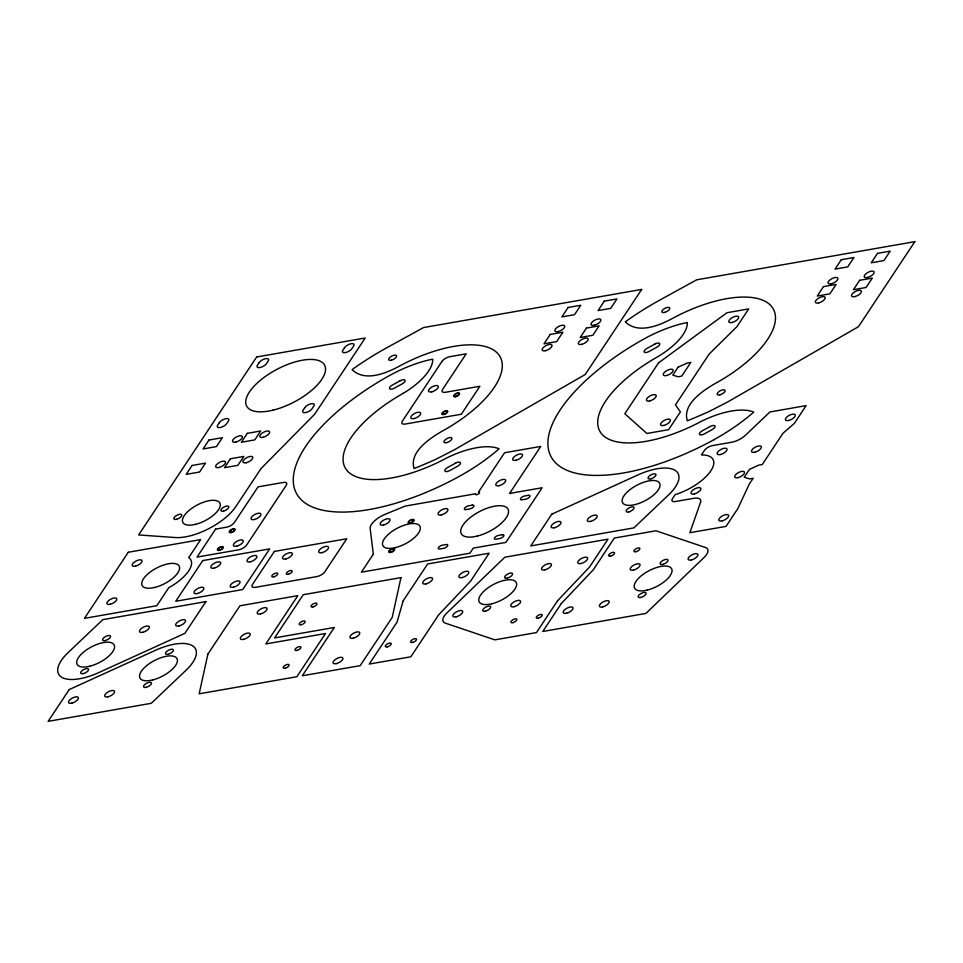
<?xml version="1.0" encoding="UTF-8"?>
<svg xmlns="http://www.w3.org/2000/svg" width="963" height="963" viewBox="0 0 963 963"><rect width="100%" height="100%" fill="white"/><g stroke="black" fill="none" stroke-linecap="round" stroke-linejoin="round"><path stroke-width="1.44" d="M207.912 654.07L199.16 693.805L296.857 676.724L325.518 633.51L265.812 643.946L297.844 595.652L239.943 605.775L207.912 654.07M400.969 577.607L392.218 617.355L360.186 665.65L302.286 675.773L334.317 627.479L274.611 637.915L303.273 594.701L400.969 577.607M403.172 600.828L397.045 622.122L369.226 664.073L410.84 656.79L438.659 614.851L470.582 581.171L489.132 553.207L427.62 563.969L403.172 600.828M700.522 502.349L689.857 532.708L726.042 526.388L737.839 508.584L749.262 484.112L753.15 478.274L749.527 478.9L744.23 477.251L749.455 469.366L758.627 465.177L762.251 464.539L782.979 433.278L794.319 423.431L806.115 405.628L769.931 411.959L745.494 435.216A13.205 5.537 -27.7 0 1 731.736 442.234L712.427 445.616A6.609 2.769 -27.7 0 0 704.471 450.371L701.437 454.945A35.222 14.77 -27.7 0 1 710.826 470.847A35.222 14.77 -27.7 0 1 675.123 494.621L672.439 498.678A6.609 2.769 -27.7 0 0 675.34 501.542L693.866 498.304A13.205 5.537 -27.7 0 1 700.522 502.349M256.652 356.984L138.648 534.934L175.266 537.547A41.83 17.551 -27.7 0 0 235.73 506.719L261.021 468.584L314.636 414.259L365.206 338.001L256.652 356.984M128.284 552.256L84.455 618.354L156.825 605.703L168.754 587.707A34.126 14.313 -27.7 0 0 188.724 557.601L200.653 539.605L128.284 552.256M219.371 422.613L217.686 425.152A5.501 2.311 -27.7 0 0 220.106 427.536A5.501 2.311 -27.7 0 0 226.738 423.564L228.424 421.024A5.501 2.311 -27.7 0 0 226.004 418.64A5.501 2.311 -27.7 0 0 219.371 422.613M259.155 362.606L257.47 365.158A5.501 2.311 -27.7 0 0 259.89 367.541A5.501 2.311 -27.7 0 0 266.522 363.569L268.208 361.029A5.501 2.311 -27.7 0 0 265.788 358.645A5.501 2.311 -27.7 0 0 259.155 362.606M192.094 465.466L186.196 474.374L199.582 472.026L205.492 463.131L192.094 465.466M208.959 440.043L203.061 448.951L216.446 446.603L222.345 437.708L208.959 440.043M69.228 689.568L48.15 721.347L151.275 703.303L185.991 670.296A41.83 17.551 -27.7 0 0 192.66 645.848A41.83 17.551 -27.7 0 0 155.308 650.362L69.228 689.568M230.422 458.773L224.523 467.669L237.909 465.322L243.808 456.426L230.422 458.773M247.286 433.35L241.376 442.246L254.774 439.898L260.672 431.003L247.286 433.35M215.604 529.12L197.054 557.083L238.668 549.813A6.609 2.769 -27.7 0 0 246.624 545.046L286.252 485.304A6.609 2.769 -27.7 0 0 283.351 482.439L258.012 486.869L234.418 522.464A6.609 2.769 -27.7 0 1 226.461 527.218L215.604 529.12M202.736 560.586L175.76 601.261L242.7 589.561L269.676 548.886L202.736 560.586M304.765 407.674L303.08 410.214A5.501 2.311 -27.7 0 0 305.5 412.597A5.501 2.311 -27.7 0 0 312.132 408.637L313.818 406.097A5.501 2.311 -27.7 0 0 311.398 403.702A5.501 2.311 -27.7 0 0 304.765 407.674M344.561 347.679L342.876 350.219A5.501 2.311 -27.7 0 0 345.284 352.602A5.501 2.311 -27.7 0 0 351.916 348.642L353.602 346.09A5.501 2.311 -27.7 0 0 351.182 343.707A5.501 2.311 -27.7 0 0 344.561 347.679M205.926 601.61L184.848 633.389L98.768 672.583A41.83 17.551 -27.7 0 1 61.415 677.097A41.83 17.551 -27.7 0 1 68.084 652.649L102.8 619.642L205.926 601.61M274.383 551.426L252.462 584.481A6.609 2.769 -27.7 0 0 255.364 587.346L316.887 576.584A6.609 2.769 -27.7 0 0 324.832 571.817L346.752 538.774L274.383 551.426M441.957 361.438L402.341 421.18A6.609 2.769 -27.7 0 0 405.242 424.045L461.325 414.234L479.875 386.271L445.496 392.278A6.609 2.769 -27.7 0 1 442.595 389.413L466.2 353.83L449.914 356.671A6.609 2.769 -27.7 0 0 441.957 361.438M373.331 554.182L361.39 572.178L469.944 553.195L473.315 548.103L505.888 542.41L542.133 487.747L509.559 493.453L540.749 446.423L504.564 452.742L478.442 492.153A2.203 0.927 -27.7 0 1 479.405 493.104A2.203 0.927 -27.7 0 1 476.745 494.693A2.203 0.927 -27.7 0 1 475.782 493.742L405.23 506.081L385.188 514.278A16.515 6.922 -27.7 0 0 370.153 528.579L373.331 554.182M550.258 334.414L544.011 343.815L556.674 341.6L562.922 332.199L550.258 334.414M568.11 307.486L561.874 316.887L574.538 314.672L580.773 305.271L568.11 307.486M586.443 328.082L580.195 337.483L592.859 335.268L599.106 325.867L586.443 328.082M604.295 301.154L598.059 310.568L610.723 308.353L616.958 298.939L604.295 301.154M641.659 289.43L585.251 374.487L454.428 449.769L435.89 459.279A256.495 107.579 -27.7 0 1 414.102 468.56A86.369 36.221 -27.7 0 1 413.32 464.022A59.742 25.062 -27.7 0 1 414.066 458.28A43.179 18.116 -27.7 0 1 417.075 451.924A37.894 15.889 -27.7 0 1 429.871 439.14A48.403 20.307 -27.7 0 1 436.083 434.855A62.487 26.218 -27.7 0 1 442.017 431.268A88.777 37.232 -27.7 0 0 483.137 400.885A92.003 38.592 -27.7 0 0 501.952 369.792A94.567 39.664 -27.7 0 0 499.352 355.54A93.315 39.146 -27.7 0 0 471.425 344.826A90.979 38.159 -27.7 0 0 427.981 353.337A89.114 37.376 -27.7 0 0 398.513 366.602A45.899 19.248 -27.7 0 1 388.932 371.164A34.8 14.601 -27.7 0 1 378.567 374.643A35.258 14.782 -27.7 0 1 368.745 375.943A46.645 19.561 -27.7 0 1 362.184 375.209A69.456 29.131 -27.7 0 1 355.949 372.645A101.645 42.637 -27.7 0 1 352.085 369.623A149.554 62.727 -27.7 0 1 386.163 348.1L423.503 327.576L641.659 289.43M551.811 514.158L530.745 545.925L633.871 527.893L668.587 494.886A41.83 17.551 -27.7 0 0 675.244 470.438A41.83 17.551 -27.7 0 0 637.891 474.952L551.811 514.158M658.511 362.895L624.794 413.741L646.895 433.47L668.611 429.679L680.408 411.875L675.46 404.881L709.177 354.035L736.888 326.722L748.684 308.918L726.981 312.722L658.511 362.895M678.024 367.24L672.8 375.113L678.096 376.774L681.72 376.148L690.82 362.413L687.209 363.051L678.024 367.24M557.529 600.804L536.463 632.583L494.85 639.853L445.4 623.157A16.515 6.922 -27.7 0 1 446.808 613.082L504.877 557.192L608.002 539.16L589.464 567.123L557.529 600.804M561.333 603.512L542.795 631.475L645.92 613.431L703.989 557.553A16.515 6.922 -27.7 0 0 705.398 547.478L655.947 530.782L614.334 538.052L593.268 569.831L561.333 603.512M823.449 286.637L817.214 296.038L829.877 293.823L836.113 284.422L823.449 286.637M841.301 259.709L835.065 269.11L847.729 266.895L853.964 257.494L841.301 259.709M859.634 280.305L853.399 289.707L866.062 287.492L872.297 278.09L859.634 280.305M877.486 253.377L871.25 262.791L883.914 260.576L890.149 251.162L877.486 253.377M914.85 241.653L858.454 326.71L727.619 401.992L709.081 411.502A256.483 107.579 -27.7 0 1 687.305 420.795A86.369 36.233 -27.7 0 1 686.523 416.245A59.742 25.062 -27.7 0 1 687.257 410.515A43.179 18.116 -27.7 0 1 690.266 404.147A37.882 15.889 -27.7 0 1 703.062 391.363A48.403 20.307 -27.7 0 1 709.274 387.078A62.487 26.206 -27.7 0 1 715.22 383.491A88.777 37.232 -27.7 0 0 756.34 353.108A92.003 38.592 -27.7 0 0 775.143 322.015A94.567 39.664 -27.7 0 0 772.555 307.775A93.315 39.146 -27.7 0 0 744.616 297.061A90.979 38.159 -27.7 0 0 701.184 305.56A89.114 37.376 -27.7 0 0 671.717 318.825A45.899 19.248 -27.7 0 1 662.135 323.387A34.8 14.601 -27.7 0 1 651.77 326.866A35.258 14.782 -27.7 0 1 641.936 328.166A46.645 19.561 -27.7 0 1 635.375 327.432A69.456 29.131 -27.7 0 1 629.152 324.868A101.645 42.637 -27.7 0 1 625.276 321.847A149.542 62.727 -27.7 0 1 659.354 300.324L696.694 279.812L914.85 241.653M400.127 380.782L392.41 385.019A4.406 1.842 -27.7 0 0 389.594 388.679A4.406 1.842 -27.7 0 0 394.481 388.101L402.197 383.864A4.406 1.842 -27.7 0 0 405.014 380.204A4.406 1.842 -27.7 0 0 400.127 380.782M654.756 344.128L647.04 348.365A4.406 1.842 -27.7 0 0 644.223 352.025A4.406 1.842 -27.7 0 0 649.11 351.447L656.826 347.21A4.406 1.842 -27.7 0 0 659.643 343.55A4.406 1.842 -27.7 0 0 654.756 344.128M455.463 463.191L447.747 467.428A4.406 1.842 -27.7 0 0 444.93 471.088A4.406 1.842 -27.7 0 0 449.817 470.51L457.521 466.273A4.406 1.842 -27.7 0 0 460.35 462.613A4.406 1.842 -27.7 0 0 455.463 463.191M710.092 426.537L702.376 430.774A4.406 1.842 -27.7 0 0 699.559 434.433A4.406 1.842 -27.7 0 0 704.447 433.856L712.151 429.618A4.406 1.842 -27.7 0 0 714.979 425.959A4.406 1.842 -27.7 0 0 710.092 426.537M472.219 505.154L468.596 505.78A3.298 1.384 -27.7 0 0 464.623 508.163A3.298 1.384 -27.7 0 0 466.068 509.596L469.691 508.958A3.298 1.384 -27.7 0 0 473.664 506.586A3.298 1.384 -27.7 0 0 472.219 505.154M528.302 495.343L524.679 495.969A3.298 1.384 -27.7 0 0 520.706 498.353A3.298 1.384 -27.7 0 0 522.151 499.785L525.774 499.159A3.298 1.384 -27.7 0 0 529.746 496.776A3.298 1.384 -27.7 0 0 528.302 495.343M446.086 544.552L442.462 545.19A3.298 1.384 -27.7 0 0 438.49 547.562A3.298 1.384 -27.7 0 0 439.935 548.994L443.558 548.368A3.298 1.384 -27.7 0 0 447.53 545.985A3.298 1.384 -27.7 0 0 446.086 544.552M502.168 534.742L498.557 535.38A3.298 1.384 -27.7 0 0 494.573 537.763A3.298 1.384 -27.7 0 0 496.029 539.196L499.641 538.558A3.298 1.384 -27.7 0 0 503.625 536.174A3.298 1.384 -27.7 0 0 502.168 534.742M854.915 296.58A5.501 2.311 -27.7 0 0 861.355 290.982A5.501 2.311 -27.7 0 0 853.134 292.993A5.501 2.311 -27.7 0 0 854.915 296.58M867.615 277.428A5.501 2.311 -27.7 0 0 874.055 271.831A5.501 2.311 -27.7 0 0 865.833 273.841A5.501 2.311 -27.7 0 0 867.615 277.428M713.727 439.826A107.976 45.285 -27.7 0 0 753.716 412.14A56.685 23.774 -27.7 0 0 701.317 421.337A92.46 38.785 -27.7 0 1 600.563 432.423A92.46 38.785 -27.7 0 1 657.885 356.647A48.896 20.512 -27.7 0 0 687.317 322.485A73.682 30.912 -27.7 0 0 645.463 338.157A145.281 60.934 -27.7 0 0 552.389 458.894A145.281 60.934 -27.7 0 0 713.727 439.826M414.174 418.532A5.501 2.311 -27.7 0 0 420.614 412.934A5.501 2.311 -27.7 0 0 412.405 414.945A5.501 2.311 -27.7 0 0 414.174 418.532M431.869 391.833A5.501 2.311 -27.7 0 0 438.309 386.235A5.501 2.311 -27.7 0 0 430.1 388.245A5.501 2.311 -27.7 0 0 431.869 391.833M455.668 396.672A3.298 1.384 -27.7 0 0 459.532 393.313A3.298 1.384 -27.7 0 0 454.608 394.517A3.298 1.384 -27.7 0 0 455.668 396.672M443.871 414.463A3.298 1.384 -27.7 0 0 447.735 411.105A3.298 1.384 -27.7 0 0 442.799 412.32A3.298 1.384 -27.7 0 0 443.871 414.463M649.76 400.921A5.501 2.311 -27.7 0 0 656.2 395.324A5.501 2.311 -27.7 0 0 647.991 397.346A5.501 2.311 -27.7 0 0 649.76 400.921M666.625 375.51A5.501 2.311 -27.7 0 0 673.065 369.9A5.501 2.311 -27.7 0 0 664.855 371.923A5.501 2.311 -27.7 0 0 666.625 375.51M732.181 322.461A5.501 2.311 -27.7 0 0 738.621 316.863A5.501 2.311 -27.7 0 0 730.411 318.873A5.501 2.311 -27.7 0 0 732.181 322.461M663.916 425.417A5.501 2.311 -27.7 0 0 670.344 419.82A5.501 2.311 -27.7 0 0 662.135 421.842A5.501 2.311 -27.7 0 0 663.916 425.417M720.529 454.524A5.501 2.311 -27.7 0 0 726.969 448.914A5.501 2.311 -27.7 0 0 718.759 450.937A5.501 2.311 -27.7 0 0 720.529 454.524M694.407 493.923A5.501 2.311 -27.7 0 0 700.835 488.325A5.501 2.311 -27.7 0 0 692.626 490.336A5.501 2.311 -27.7 0 0 694.407 493.923M738.043 477.636A5.501 2.311 -27.7 0 0 744.483 472.039A5.501 2.311 -27.7 0 0 736.274 474.049A5.501 2.311 -27.7 0 0 738.043 477.636M722.178 520.863A5.501 2.311 -27.7 0 0 728.618 515.265A5.501 2.311 -27.7 0 0 720.408 517.275A5.501 2.311 -27.7 0 0 722.178 520.863M754.908 452.213A5.501 2.311 -27.7 0 0 761.348 446.615A5.501 2.311 -27.7 0 0 753.138 448.626A5.501 2.311 -27.7 0 0 754.908 452.213M788.769 420.446A5.501 2.311 -27.7 0 0 795.209 414.848A5.501 2.311 -27.7 0 0 787 416.859A5.501 2.311 -27.7 0 0 788.769 420.446M236.742 546.19A5.501 2.311 -27.7 0 0 243.182 540.592A5.501 2.311 -27.7 0 0 234.972 542.602A5.501 2.311 -27.7 0 0 236.742 546.19M254.449 519.502A5.501 2.311 -27.7 0 0 260.889 513.905A5.501 2.311 -27.7 0 0 252.679 515.915A5.501 2.311 -27.7 0 0 254.449 519.502M231.204 532.563A3.298 1.384 -27.7 0 0 235.068 529.205A3.298 1.384 -27.7 0 0 230.133 530.408A3.298 1.384 -27.7 0 0 231.204 532.563M219.395 550.355A3.298 1.384 -27.7 0 0 223.26 546.996A3.298 1.384 -27.7 0 0 218.336 548.212A3.298 1.384 -27.7 0 0 219.395 550.355M444.027 414.162A2.757 1.156 -27.7 0 0 447.241 411.357A2.757 1.156 -27.7 0 0 443.136 412.369A2.757 1.156 -27.7 0 0 444.027 414.162M455.824 396.371A2.757 1.156 -27.7 0 0 459.038 393.566A2.757 1.156 -27.7 0 0 454.933 394.577A2.757 1.156 -27.7 0 0 455.824 396.371M231.361 532.262A2.757 1.156 -27.7 0 0 234.575 529.457A2.757 1.156 -27.7 0 0 230.47 530.469A2.757 1.156 -27.7 0 0 231.361 532.262M219.552 550.054A2.757 1.156 -27.7 0 0 222.778 547.249A2.757 1.156 -27.7 0 0 218.673 548.26A2.757 1.156 -27.7 0 0 219.552 550.054M691.458 559.948A5.501 2.311 -27.7 0 0 697.898 554.339A5.501 2.311 -27.7 0 0 689.689 556.361A5.501 2.311 -27.7 0 0 691.458 559.948M640.913 597.445A4.406 1.842 -27.7 0 0 646.065 592.967A4.406 1.842 -27.7 0 0 639.492 594.568A4.406 1.842 -27.7 0 0 640.913 597.445M662.821 564.39A4.406 1.842 -27.7 0 0 667.973 559.912A4.406 1.842 -27.7 0 0 661.412 561.525A4.406 1.842 -27.7 0 0 662.821 564.39M647.196 590.102A20.909 8.775 -27.7 0 0 671.668 568.82A20.909 8.775 -27.7 0 0 640.467 576.476A20.909 8.775 -27.7 0 0 647.196 590.102M285.217 668.19A3.298 1.384 -27.7 0 0 289.081 664.831A3.298 1.384 -27.7 0 0 284.145 666.035A3.298 1.384 -27.7 0 0 285.217 668.19M297.013 650.386A3.298 1.384 -27.7 0 0 300.877 647.028A3.298 1.384 -27.7 0 0 295.954 648.243A3.298 1.384 -27.7 0 0 297.013 650.386M313.047 606.907A3.298 1.384 -27.7 0 0 316.911 603.548A3.298 1.384 -27.7 0 0 311.988 604.764A3.298 1.384 -27.7 0 0 313.047 606.907M301.25 624.71A3.298 1.384 -27.7 0 0 305.115 621.34A3.298 1.384 -27.7 0 0 300.191 622.555A3.298 1.384 -27.7 0 0 301.25 624.71M243.735 639.36A5.501 2.311 -27.7 0 0 250.175 633.762A5.501 2.311 -27.7 0 0 241.966 635.773A5.501 2.311 -27.7 0 0 243.735 639.36M260.6 613.937A5.501 2.311 -27.7 0 0 267.04 608.339A5.501 2.311 -27.7 0 0 258.818 610.349A5.501 2.311 -27.7 0 0 260.6 613.937M336.424 663.603A5.501 2.311 -27.7 0 0 342.864 658.006A5.501 2.311 -27.7 0 0 334.655 660.016A5.501 2.311 -27.7 0 0 336.424 663.603M353.277 638.18A5.501 2.311 -27.7 0 0 359.717 632.583A5.501 2.311 -27.7 0 0 351.507 634.605A5.501 2.311 -27.7 0 0 353.277 638.18M146.268 687.317A4.406 1.842 -27.7 0 0 151.42 682.827A4.406 1.842 -27.7 0 0 144.847 684.44A4.406 1.842 -27.7 0 0 146.268 687.317M168.188 654.262A4.406 1.842 -27.7 0 0 173.34 649.784A4.406 1.842 -27.7 0 0 166.768 651.397A4.406 1.842 -27.7 0 0 168.188 654.262M152.563 679.974A20.909 8.775 -27.7 0 0 177.036 658.692A20.909 8.775 -27.7 0 0 145.822 666.348A20.909 8.775 -27.7 0 0 152.563 679.974M108.085 696.791A5.501 2.311 -27.7 0 0 114.525 691.193A5.501 2.311 -27.7 0 0 106.315 693.204A5.501 2.311 -27.7 0 0 108.085 696.791M71.9 703.122A5.501 2.311 -27.7 0 0 78.34 697.525A5.501 2.311 -27.7 0 0 70.13 699.535A5.501 2.311 -27.7 0 0 71.9 703.122M105.316 640.539A4.406 1.842 -27.7 0 0 110.468 636.062A4.406 1.842 -27.7 0 0 103.896 637.662A4.406 1.842 -27.7 0 0 105.316 640.539M83.396 673.582A4.406 1.842 -27.7 0 0 88.548 669.104A4.406 1.842 -27.7 0 0 81.975 670.717A4.406 1.842 -27.7 0 0 83.396 673.582M89.691 666.24A20.909 8.775 -27.7 0 0 114.164 644.969A20.909 8.775 -27.7 0 0 82.95 652.625A20.909 8.775 -27.7 0 0 89.691 666.24M142.873 632.282A5.501 2.311 -27.7 0 0 149.313 626.684A5.501 2.311 -27.7 0 0 141.104 628.695A5.501 2.311 -27.7 0 0 142.873 632.282M179.058 625.95A5.501 2.311 -27.7 0 0 185.498 620.353A5.501 2.311 -27.7 0 0 177.288 622.363A5.501 2.311 -27.7 0 0 179.058 625.95M154.742 587.442A20.909 8.775 -27.7 0 0 179.202 566.172A20.909 8.775 -27.7 0 0 148.001 573.828A20.909 8.775 -27.7 0 0 154.742 587.442M110.264 604.27A5.501 2.311 -27.7 0 0 116.704 598.673A5.501 2.311 -27.7 0 0 108.494 600.683A5.501 2.311 -27.7 0 0 110.264 604.27M135.554 566.136A5.501 2.311 -27.7 0 0 141.994 560.538A5.501 2.311 -27.7 0 0 133.785 562.548A5.501 2.311 -27.7 0 0 135.554 566.136M250.404 561.79A5.501 2.311 -27.7 0 0 256.832 556.181A5.501 2.311 -27.7 0 0 248.623 558.203A5.501 2.311 -27.7 0 0 250.404 561.79M233.54 587.201A5.501 2.311 -27.7 0 0 239.98 581.604A5.501 2.311 -27.7 0 0 231.77 583.626A5.501 2.311 -27.7 0 0 233.54 587.201M214.219 568.11A5.501 2.311 -27.7 0 0 220.647 562.512A5.501 2.311 -27.7 0 0 212.438 564.523A5.501 2.311 -27.7 0 0 214.219 568.11M197.355 593.533A5.501 2.311 -27.7 0 0 203.795 587.936A5.501 2.311 -27.7 0 0 195.585 589.946A5.501 2.311 -27.7 0 0 197.355 593.533M499.183 485.689A5.501 2.311 -27.7 0 0 505.623 480.092A5.501 2.311 -27.7 0 0 497.414 482.102A5.501 2.311 -27.7 0 0 499.183 485.689M516.048 460.266A5.501 2.311 -27.7 0 0 522.488 454.668A5.501 2.311 -27.7 0 0 514.278 456.679A5.501 2.311 -27.7 0 0 516.048 460.266M390.93 552.112A2.757 1.156 -27.7 0 0 394.144 549.307A2.757 1.156 -27.7 0 0 390.039 550.318A2.757 1.156 -27.7 0 0 390.93 552.112M410.322 522.873A2.757 1.156 -27.7 0 0 413.536 520.08A2.757 1.156 -27.7 0 0 409.431 521.079A2.757 1.156 -27.7 0 0 410.322 522.873M395.492 547.598A20.909 8.775 -27.7 0 0 419.964 526.316A20.909 8.775 -27.7 0 0 388.751 533.971A20.909 8.775 -27.7 0 0 395.492 547.598M477.154 536.102A26.422 11.087 -27.7 0 0 508.067 509.222A26.422 11.087 -27.7 0 0 468.644 518.888A26.422 11.087 -27.7 0 0 477.154 536.102M383.539 525.016A5.501 2.311 -27.7 0 0 389.979 519.418A5.501 2.311 -27.7 0 0 381.769 521.428A5.501 2.311 -27.7 0 0 383.539 525.016M441.439 514.892A5.501 2.311 -27.7 0 0 447.879 509.295A5.501 2.311 -27.7 0 0 439.67 511.305A5.501 2.311 -27.7 0 0 441.439 514.892M410.166 523.174A3.298 1.384 -27.7 0 0 414.03 519.815A3.298 1.384 -27.7 0 0 409.094 521.031A3.298 1.384 -27.7 0 0 410.166 523.174M390.773 552.413A3.298 1.384 -27.7 0 0 394.637 549.054A3.298 1.384 -27.7 0 0 389.714 550.258A3.298 1.384 -27.7 0 0 390.773 552.413M412.658 642.417A3.298 1.384 -27.7 0 0 416.522 639.059A3.298 1.384 -27.7 0 0 411.598 640.263A3.298 1.384 -27.7 0 0 412.658 642.417M387.331 646.847A3.298 1.384 -27.7 0 0 391.195 643.489A3.298 1.384 -27.7 0 0 386.271 644.692A3.298 1.384 -27.7 0 0 387.331 646.847M462.264 577.547A5.501 2.311 -27.7 0 0 468.704 571.95A5.501 2.311 -27.7 0 0 460.495 573.96A5.501 2.311 -27.7 0 0 462.264 577.547M426.079 583.879A5.501 2.311 -27.7 0 0 432.519 578.282A5.501 2.311 -27.7 0 0 424.31 580.292A5.501 2.311 -27.7 0 0 426.079 583.879M512.954 622.628A3.298 1.384 -27.7 0 0 516.818 619.269A3.298 1.384 -27.7 0 0 511.883 620.485A3.298 1.384 -27.7 0 0 512.954 622.628M538.281 618.198A3.298 1.384 -27.7 0 0 542.145 614.839A3.298 1.384 -27.7 0 0 537.222 616.055A3.298 1.384 -27.7 0 0 538.281 618.198M610.65 556.108A3.298 1.384 -27.7 0 0 614.514 552.75A3.298 1.384 -27.7 0 0 609.579 553.954A3.298 1.384 -27.7 0 0 610.65 556.108M635.977 551.679A3.298 1.384 -27.7 0 0 639.841 548.32A3.298 1.384 -27.7 0 0 634.918 549.524A3.298 1.384 -27.7 0 0 635.977 551.679M566.545 613.25A5.501 2.311 -27.7 0 0 572.985 607.653A5.501 2.311 -27.7 0 0 564.775 609.663A5.501 2.311 -27.7 0 0 566.545 613.25M602.73 606.919A5.501 2.311 -27.7 0 0 609.17 601.321A5.501 2.311 -27.7 0 0 600.96 603.344A5.501 2.311 -27.7 0 0 602.73 606.919M633.57 570.072A5.501 2.311 -27.7 0 0 640.01 564.462A5.501 2.311 -27.7 0 0 631.8 566.485A5.501 2.311 -27.7 0 0 633.57 570.072M581.134 563.499A5.501 2.311 -27.7 0 0 587.574 557.902A5.501 2.311 -27.7 0 0 579.365 559.912A5.501 2.311 -27.7 0 0 581.134 563.499M544.95 569.831A5.501 2.311 -27.7 0 0 551.39 564.234A5.501 2.311 -27.7 0 0 543.18 566.244A5.501 2.311 -27.7 0 0 544.95 569.831M491.768 603.801A20.909 8.775 -27.7 0 0 516.24 582.519A20.909 8.775 -27.7 0 0 485.039 590.175A20.909 8.775 -27.7 0 0 491.768 603.801M485.484 611.132A4.406 1.842 -27.7 0 0 490.636 606.654A4.406 1.842 -27.7 0 0 484.064 608.267A4.406 1.842 -27.7 0 0 485.484 611.132M507.393 578.089A4.406 1.842 -27.7 0 0 512.545 573.611A4.406 1.842 -27.7 0 0 505.972 575.224A4.406 1.842 -27.7 0 0 507.393 578.089M456.221 616.814A5.501 2.311 -27.7 0 0 462.661 611.216A5.501 2.311 -27.7 0 0 454.452 613.226A5.501 2.311 -27.7 0 0 456.221 616.814M514.122 606.69A5.501 2.311 -27.7 0 0 520.562 601.093A5.501 2.311 -27.7 0 0 512.34 603.103A5.501 2.311 -27.7 0 0 514.122 606.69M628.863 511.895A4.406 1.842 -27.7 0 0 634.015 507.417A4.406 1.842 -27.7 0 0 627.443 509.03A4.406 1.842 -27.7 0 0 628.863 511.895M650.771 478.852A4.406 1.842 -27.7 0 0 655.923 474.374A4.406 1.842 -27.7 0 0 649.363 475.987A4.406 1.842 -27.7 0 0 650.771 478.852M635.147 504.564A20.909 8.775 -27.7 0 0 659.619 483.282A20.909 8.775 -27.7 0 0 628.418 490.937A20.909 8.775 -27.7 0 0 635.147 504.564M590.68 521.38A5.501 2.311 -27.7 0 0 597.12 515.783A5.501 2.311 -27.7 0 0 588.911 517.793A5.501 2.311 -27.7 0 0 590.68 521.38M554.495 527.712A5.501 2.311 -27.7 0 0 560.935 522.115A5.501 2.311 -27.7 0 0 552.726 524.125A5.501 2.311 -27.7 0 0 554.495 527.712M288.31 574.261A3.298 1.384 -27.7 0 0 292.174 570.903A3.298 1.384 -27.7 0 0 287.251 572.118A3.298 1.384 -27.7 0 0 288.31 574.261M322.051 552.63A5.501 2.311 -27.7 0 0 328.491 547.032A5.501 2.311 -27.7 0 0 320.27 549.042A5.501 2.311 -27.7 0 0 322.051 552.63M285.867 558.949A5.501 2.311 -27.7 0 0 292.307 553.352A5.501 2.311 -27.7 0 0 284.085 555.374A5.501 2.311 -27.7 0 0 285.867 558.949M273.841 576.801A3.298 1.384 -27.7 0 0 277.705 573.442A3.298 1.384 -27.7 0 0 272.782 574.646A3.298 1.384 -27.7 0 0 273.841 576.801M273.203 410.118A44.033 18.466 -27.7 0 0 324.712 365.326A44.033 18.466 -27.7 0 0 259.023 381.432A44.033 18.466 -27.7 0 0 273.203 410.118M219.046 467.476A5.501 2.311 -27.7 0 0 225.486 461.879A5.501 2.311 -27.7 0 0 217.265 463.901A5.501 2.311 -27.7 0 0 219.046 467.476M246.299 462.709A5.501 2.311 -27.7 0 0 252.739 457.112A5.501 2.311 -27.7 0 0 244.53 459.134A5.501 2.311 -27.7 0 0 246.299 462.709M263.164 437.286A5.501 2.311 -27.7 0 0 269.604 431.689A5.501 2.311 -27.7 0 0 261.394 433.711A5.501 2.311 -27.7 0 0 263.164 437.286M235.899 442.065A5.501 2.311 -27.7 0 0 242.339 436.456A5.501 2.311 -27.7 0 0 234.129 438.478A5.501 2.311 -27.7 0 0 235.899 442.065M176.59 519.298A4.406 1.842 -27.7 0 0 181.742 514.82A4.406 1.842 -27.7 0 0 175.17 516.433A4.406 1.842 -27.7 0 0 176.59 519.298M223.633 511.064A4.406 1.842 -27.7 0 0 228.785 506.586A4.406 1.842 -27.7 0 0 222.212 508.199A4.406 1.842 -27.7 0 0 223.633 511.064M195.441 524.366A20.909 8.775 -27.7 0 0 219.913 503.095A20.909 8.775 -27.7 0 0 188.712 510.739A20.909 8.775 -27.7 0 0 195.441 524.366M403.256 393.301A48.896 20.512 -27.7 0 0 432.688 359.151A73.682 30.912 -27.7 0 0 390.834 374.812A145.281 60.934 -27.7 0 0 297.76 495.56A145.281 60.934 -27.7 0 0 459.098 476.48A107.964 45.285 -27.7 0 0 499.087 448.806A56.685 23.774 -27.7 0 0 446.688 457.991A92.46 38.785 -27.7 0 1 345.934 469.089A92.46 38.785 -27.7 0 1 403.256 393.301M594.412 325.205A5.501 2.311 -27.7 0 0 600.852 319.608A5.501 2.311 -27.7 0 0 592.642 321.618A5.501 2.311 -27.7 0 0 594.412 325.205M446.712 442.595A4.406 1.842 -27.7 0 0 451.864 438.117A4.406 1.842 -27.7 0 0 445.291 439.718A4.406 1.842 -27.7 0 0 446.712 442.595M558.227 331.537A5.501 2.311 -27.7 0 0 564.667 325.927A5.501 2.311 -27.7 0 0 556.458 327.95A5.501 2.311 -27.7 0 0 558.227 331.537M545.527 350.688A5.501 2.311 -27.7 0 0 551.968 345.091A5.501 2.311 -27.7 0 0 543.758 347.101A5.501 2.311 -27.7 0 0 545.527 350.688M391.387 360.186A4.406 1.842 -27.7 0 0 396.539 355.696A4.406 1.842 -27.7 0 0 389.967 357.309A4.406 1.842 -27.7 0 0 391.387 360.186M581.712 344.357A5.501 2.311 -27.7 0 0 588.152 338.759A5.501 2.311 -27.7 0 0 579.943 340.77A5.501 2.311 -27.7 0 0 581.712 344.357M719.915 394.818A4.406 1.842 -27.7 0 0 725.055 390.34A4.406 1.842 -27.7 0 0 718.494 391.953A4.406 1.842 -27.7 0 0 719.915 394.818M831.43 283.76A5.501 2.311 -27.7 0 0 837.87 278.163A5.501 2.311 -27.7 0 0 829.649 280.173A5.501 2.311 -27.7 0 0 831.43 283.76M818.731 302.912A5.501 2.311 -27.7 0 0 825.171 297.314A5.501 2.311 -27.7 0 0 816.949 299.324A5.501 2.311 -27.7 0 0 818.731 302.912M664.578 312.409A4.406 1.842 -27.7 0 0 669.73 307.931A4.406 1.842 -27.7 0 0 663.158 309.544A4.406 1.842 -27.7 0 0 664.578 312.409"/></g></svg>
